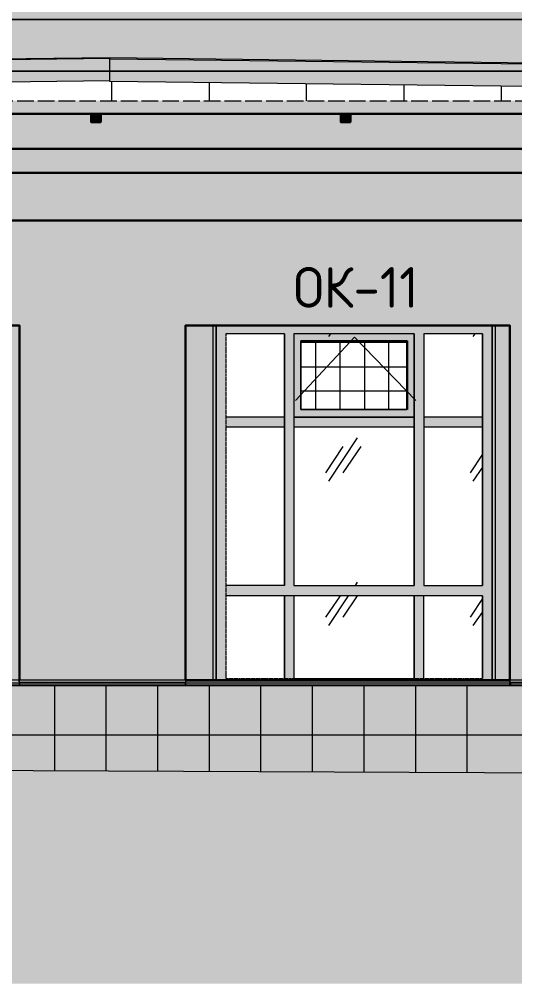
# Model space of a CAD drawing. Header units: millimetres. Extents: x -11345 to 411485, y -9810 to 73012.
# Drawn here: x 314128 to 317178, y -2693 to 3243 of the extents above; entities that cross this region are included whole.
import ezdxf

# ---------------------------------------------------------------- set-up
doc = ezdxf.new("R2010")
doc.units = ezdxf.units.MM
doc.linetypes.add('PDF_IMPORT', pattern=[1, 0.8, -0.2])
for name, color, linetype, true_color in [('PDF _Антураж', 7, 'Continuous', 0xb7c0ca), ('PDF _Крыша', 9, 'Continuous', 0x808080), ('PDF _Ограждение', 7, 'Continuous', 0x7f7f7f), ('PDF _Окна', 7, 'Continuous', 0x383e42), ('PDF _Стены штриховка поверхности', 7, 'Continuous', 0xcacbcc)]:
    doc.layers.add(name, color=color, linetype=linetype, true_color=true_color)
for name, color, linetype in [('PDF _Каркас', 7, 'Continuous'), ('PDF _Крыша штриховка', 7, 'Continuous'), ('PDF _Линии', 7, 'Continuous'), ('PDF _Стены наружные', 7, 'Continuous'), ('PDF _Текст', 7, 'Continuous'), ('PDF _Узлы', 7, 'Continuous')]:
    doc.layers.add(name, color=color, linetype=linetype)
doc.styles.add('PDF GOST Common', font='GOST_Common.ttf')

msp = doc.modelspace()

# ---------------------------------------------------------------- hatches: boundary and pattern name
at = {"layer": 'PDF _Антураж', "transparency": 33554687}
msp.add_hatch(color=256, dxfattribs=at).paths.add_polyline_path([(298603.49472, 3063.50144), (298734.71891, 3046.56929), (298738.95195, 3063.50144), (298738.95195, 3076.20056), (298726.25284, 3076.20056), (298730.48587, 3093.13271), (298946.37083, 3063.50144), (298942.13779, 3042.33625), (298950.60387, 3042.33625), (298954.83691, 3063.50144), (299132.62452, 3038.10321), (301592.0198, 3008.47194), (301668.21449, 3008.47194), (307865.38263, 2932.27725), (308034.70416, 2928.04422), (308034.70416, 2919.57814), (308085.50062, 2839.15041), (308098.19974, 2830.68433), (308102.43278, 2826.4513), (308115.13189, 2822.21826), (308119.36493, 2822.21826), (308144.76316, 2817.98522), (308174.39443, 2813.75218), (308178.62747, 2813.75218), (308204.0257, 2817.98522), (308208.25874, 2817.98522), (308233.65697, 2822.21826), (308237.89, 2822.21826), (308250.58912, 2826.4513), (308259.0552, 2830.68433), (308267.52127, 2839.15041), (308271.75431, 2839.15041), (308318.31773, 2919.57814), (308318.31773, 2923.81118), (308322.55077, 2923.81118), (308322.55077, 2932.27725), (314604.37968, 3008.47194), (314684.80741, 3008.47194), (317804.55667, 2970.3746), (321047.06405, 2928.04422), (321051.29708, 2928.04422), (321051.29708, 2919.57814), (321055.53012, 2915.3451), (321102.09354, 2839.15041), (321114.79266, 2830.68433), (321114.79266, 2826.4513), (321131.72481, 2822.21826), (321135.95785, 2822.21826), (321161.35608, 2817.98522), (321199.45343, 2813.75218), (321220.61862, 2817.98522), (321224.85166, 2817.98522), (321250.24989, 2822.21826), (321254.48292, 2822.21826), (321267.18204, 2826.4513), (321275.64812, 2830.68433), (321284.11419, 2839.15041), (321330.67761, 2915.3451), (321330.67761, 2928.04422), (321753.98145, 2970.3746), (321758.21449, 2961.90852), (321758.21449, 3300.55159), (321152.89, 3241.28905), (316454.21744, 3300.55159), (314629.77791, 3321.71678), (312830.73661, 3300.55159), (308195.55962, 3241.28905), (308136.29708, 3241.28905), (301697.84576, 3321.71678), (297401.31183, 3372.51324), (297418.24399, 3321.71678), (297447.87525, 3241.28905), (297452.10829, 3224.3569), (297443.64222, 3245.52209), (297447.87525, 3224.3569), (297452.10829, 3220.12386), (297718.78971, 3152.39525), (297752.65402, 3148.16221), (297735.72186, 3152.39525), (297602.38115, 3186.25955), (297752.65402, 3148.16221), (297960.07289, 3118.53094), (298163.25874, 3093.13271), (298167.49177, 3093.13271), (298180.19089, 3118.53094), (298383.37673, 3093.13271), (298493.43573, 3076.20056), (298506.13484, 3076.20056)])
at = {"layer": 'PDF _Антураж', "true_color": 0x7f7f7f, "transparency": 33554687}
h = msp.add_hatch(color=8, dxfattribs=at)
h.paths.add_polyline_path([(321690.48587, 2961.90852), (321330.67761, 2928.04422), (321330.67761, 2923.81118), (321333.32326, 2921.16553), (321284.11419, 2839.15041), (321271.41508, 2830.68433), (321271.41508, 2826.4513), (321250.24989, 2822.21826), (321241.78381, 2817.98522), (321254.48292, 2817.98522), (321258.71596, 2822.21826), (321275.64812, 2826.4513), (321275.64812, 2830.68433), (321288.34723, 2839.15041), (321292.58027, 2839.15041), (321334.48735, 2915.3451), (321334.91065, 2915.3451), (321334.91065, 2916.11474), (321339.14369, 2923.81118), (321339.14369, 2919.57814), (321292.58027, 2839.15041), (321292.58027, 2775.65484), (321296.81331, 2775.65484), (321292.58027, 2762.95572), (321292.58027, 2707.92622), (321288.34723, 2720.62534), (321288.34723, 2746.02357), (321284.11419, 2733.32445), (321284.11419, 2720.62534), (321288.34723, 2707.92622), (321288.34723, 2703.69318), (321279.88115, 2695.22711), (321275.64812, 2695.22711), (321267.18204, 2686.76103), (321275.64812, 2690.99407), (321279.88115, 2690.99407), (321288.34723, 2695.22711), (321292.58027, 2699.46014), (321326.44458, 2758.72268), (321330.67761, 2762.95572), (321334.91065, 2775.65484), (321339.14369, 2784.12091), (321428.0375, 2792.58699), (321758.21449, 2822.21826), (321758.21449, 2961.90852), (321753.98145, 2970.3746)])
h.paths.add_polyline_path([(321093.62747, 2839.15041), (321047.06405, 2919.57814), (321047.06405, 2923.81118)])
h.paths.add_polyline_path([(308271.75431, 2707.92622), (308263.28823, 2707.92622), (308259.0552, 2712.15926), (308254.82216, 2707.92622), (308250.58912, 2707.92622), (308246.35608, 2712.15926), (308246.35608, 2716.3923), (308259.0552, 2754.48964), (308267.52127, 2779.88787), (308284.45343, 2779.88787), (308275.98735, 2767.18876), (308275.98735, 2707.92622), (308271.75431, 2724.85838)], flags=0)
h.paths.add_polyline_path([(308242.12304, 2822.21826), (308259.0552, 2826.4513), (308263.28823, 2830.68433), (308275.98735, 2839.15041), (308259.0552, 2826.4513), (308240.00652, 2820.10174)], flags=0)
h.paths.add_polyline_path([(299263.84871, 3021.17106), (299251.14959, 2923.81118), (299249.03307, 2923.81118), (299251.14959, 2928.04422)], flags=0)
h.paths.add_polyline_path([(299191.88705, 3033.87017), (304900.4536, 2961.57323), (299953.83396, 3021.17106), (299907.27054, 3021.17106)], flags=0)
h.paths.add_polyline_path([(308048.49568, 2891.03927), (308030.47113, 2919.57814), (308030.47113, 2923.81118)], flags=0)
h.paths.add_polyline_path([(308081.26759, 2712.15926), (308085.50062, 2729.09141), (308085.50062, 2741.79053), (308081.26759, 2758.72268), (308081.26759, 2762.95572), (308077.03455, 2767.18876), (308072.80151, 2779.88787), (308089.73366, 2779.88787), (308093.9667, 2754.48964), (308106.66582, 2716.3923), (308098.19974, 2716.3923), (308093.9667, 2720.62534), (308093.9667, 2716.3923), (308089.73366, 2716.3923), (308085.50062, 2712.15926)], flags=0)
h.paths.add_polyline_path([(321110.55962, 2830.68433), (321102.09354, 2839.15041), (321051.29708, 2923.81118), (321051.29708, 2928.04422), (315171.60682, 3000.00587), (314684.80741, 3008.47194), (314206.47407, 3004.23891), (308322.55077, 2932.27725), (308322.55077, 2923.81118), (308809.35018, 2932.27725), (314684.80741, 3004.23891), (308322.55077, 2923.81118), (308318.31773, 2923.81118), (308267.52127, 2839.15041), (308254.82216, 2830.68433), (308254.82216, 2826.4513), (308233.65697, 2822.21826), (308225.19089, 2817.98522), (308233.65697, 2817.98522), (308211.08076, 2815.16319), (308216.72481, 2817.98522), (308199.79266, 2817.98522), (308174.39443, 2813.75218), (308157.46228, 2817.98522), (308140.53012, 2817.98522), (308144.76316, 2813.75218), (308115.13189, 2817.98522), (308093.9667, 2826.4513), (308110.89885, 2822.21826), (308119.36493, 2817.98522), (308132.06405, 2817.98522), (308115.13189, 2822.21826), (308102.43278, 2826.4513), (308093.9667, 2830.68433), (308085.50062, 2839.15041), (308034.70416, 2923.81118), (308034.70416, 2928.04422), (299640.58912, 3033.87017), (299174.9549, 3038.10321), (299158.02275, 3038.10321), (298954.83691, 3063.50144), (298950.60387, 3033.87017), (298950.60387, 3042.33625), (298944.01914, 3042.33625), (298946.37083, 3063.50144), (298747.41803, 3088.89967), (298730.48587, 3093.13271), (298730.48587, 3080.4336), (298726.25284, 3076.20056), (298738.95195, 3076.20056), (298738.95195, 3080.4336), (298743.18499, 3084.66663), (298730.48587, 2987.30675), (298734.71891, 2987.30675), (298912.50652, 2966.14156), (298933.67172, 2961.90852), (298933.67172, 2966.14156), (298937.90475, 2987.30675), (298939.49214, 3001.59326), (298942.13779, 3004.23891), (298946.06847, 3008.16958), (298937.90475, 2961.90852), (299149.55667, 2932.27725), (299179.18794, 2928.04422), (299179.18794, 2932.27725), (299180.2462, 2939.68507), (299179.18794, 2928.04422), (299246.91655, 2919.57814), (299399.30593, 2898.41295), (299399.30593, 2889.94687), (307992.37378, 2784.12091), (308030.47113, 2784.12091), (308030.47113, 2779.88787), (308038.9372, 2767.18876), (308038.9372, 2762.95572), (308060.10239, 2729.09141), (308081.26759, 2699.46014), (308093.9667, 2686.76103), (308098.19974, 2686.76103), (308115.13189, 2682.52799), (308119.36493, 2678.29495), (308136.29708, 2674.06191), (308216.72481, 2674.06191), (308242.12304, 2682.52799), (308254.82216, 2686.76103), (308259.0552, 2686.76103), (308271.75431, 2699.46014), (308275.98735, 2699.46014), (308301.38558, 2741.79053), (308305.61862, 2754.48964), (308314.08469, 2767.18876), (308322.55077, 2779.88787), (308322.55077, 2784.12091), (308424.14369, 2784.12091), (314684.80741, 2864.54864), (314684.80741, 2860.3156), (320920.07289, 2784.12091), (321047.06405, 2784.12091), (321047.06405, 2775.65484), (321055.53012, 2762.95572), (321063.9962, 2750.25661), (321089.39443, 2707.92622), (321093.62747, 2699.46014), (321093.62747, 2707.92622), (321097.86051, 2707.92622), (321097.86051, 2746.02357), (321093.62747, 2750.25661), (321093.62747, 2762.95572), (321085.16139, 2775.65484), (321110.55962, 2775.65484), (321131.72481, 2716.3923), (321135.95785, 2712.15926), (321161.35608, 2674.06191), (321224.85166, 2674.06191), (321250.24989, 2712.15926), (321254.48292, 2716.3923), (321275.64812, 2775.65484), (321292.58027, 2775.65484), (321288.34723, 2813.75218), (321288.34723, 2839.15041), (321275.64812, 2826.4513), (321254.48292, 2817.98522), (321224.85166, 2813.75218), (321233.31773, 2817.98522), (321224.85166, 2817.98522), (321190.98735, 2813.75218), (321165.58912, 2817.98522), (321152.89, 2817.98522), (321161.35608, 2813.75218), (321131.72481, 2817.98522), (321110.55962, 2826.4513), (321123.25874, 2822.21826), (321135.95785, 2817.98522), (321148.65697, 2817.98522), (321131.72481, 2822.21826), (321119.0257, 2826.4513)], flags=0)
h.paths.add_polyline_path([(298692.38853, 3046.56929), (298692.38853, 3021.17106), (298726.25284, 3016.93802), (298730.48587, 3016.93802), (298734.71891, 3021.17106), (298734.71891, 3042.33625)])
at = {"layer": 'PDF _Каркас', "true_color": 0x7f7f7f, "transparency": 33554559}
for points in [[(314629.77791, 2661.3628), (314570.51537, 2661.3628), (314570.51537, 2610.56634), (314629.77791, 2610.56634)], [(316166.37083, 2661.3628), (316107.10829, 2661.3628), (316107.10829, 2610.56634), (316166.37083, 2610.56634)]]:
    msp.add_hatch(color=8, dxfattribs=at).paths.add_polyline_path(points)
at = {"layer": 'PDF _Крыша', "transparency": 33554559}
msp.add_hatch(color=256, dxfattribs=at).paths.add_polyline_path([(321072.46228, 2741.79053), (308301.38558, 2741.79053), (308275.98735, 2703.69318), (308271.75431, 2699.46014), (308271.75431, 2695.22711), (308259.0552, 2661.3628), (321110.55962, 2661.3628), (321097.86051, 2695.22711), (321093.62747, 2699.46014), (321093.62747, 2703.69318)])
at = {"layer": 'PDF _Ограждение', "true_color": 0x373f43, "transparency": 33554559}
h = msp.add_hatch(color=149, dxfattribs=at)
h.paths.add_polyline_path([(308225.19089, -860.52511), (321144.42393, -860.52511), (321144.42393, -843.59295), (320183.52422, -843.59295), (321140.19089, -839.35991), (321140.19089, -822.42776), (320179.29118, -822.42776), (320179.29118, -830.89384), (318181.29708, -830.89384), (318181.29708, -822.42776), (317148.43573, -822.42776), (317148.43573, -830.89384), (315150.44163, -830.89384), (315150.44163, -822.42776), (314130.27938, -822.42776), (314130.27938, -843.59295), (314126.04635, -835.12688), (314126.04635, -830.89384), (312132.28528, -830.89384), (312132.28528, -835.12688), (312128.05225, -835.12688), (312128.05225, -822.42776), (311069.79266, -822.42776), (311069.79266, -835.12688), (311065.55962, -830.89384), (309067.56552, -830.89384), (309067.56552, -822.42776), (308225.19089, -822.42776), (308225.19089, -843.59295), (308220.95785, -843.59295), (308225.19089, -856.29207), (308220.95785, -856.29207)])
h.paths.add_polyline_path([(315150.44163, -852.05903), (315150.44163, -856.29207), (314164.14369, -856.29207)], flags=0)
h.paths.add_polyline_path([(317152.66877, -843.59295), (317152.66877, -856.29207), (317148.43573, -843.59295)], flags=0)
at = {"layer": 'PDF _Ограждение', "transparency": 33554559}
msp.add_hatch(color=256, dxfattribs=at).paths.add_polyline_path([(317148.43573, -822.42776), (315150.44163, -822.42776), (315150.44163, -830.89384), (317148.43573, -830.89384)])
at = {"layer": 'PDF _Окна', "transparency": 33554687}
h = msp.add_hatch(color=256, dxfattribs=at)
h.paths.add_polyline_path([(315819.26169, 794.59289), (315819.26169, 1306.79053), (316560.0434, 1306.79053), (316560.0434, 794.59289)])
h.paths.add_polyline_path([(316619.30593, 794.59289), (316619.30593, 1306.79053), (316979.11419, 1306.79053), (316979.11419, 794.59289)], flags=0)
h.paths.add_polyline_path([(315759.99915, 735.33035), (315759.99915, -242.50151), (315400.19089, -242.50151), (315400.19089, 735.33035)], flags=0)
h.paths.add_polyline_path([(315759.99915, 794.59289), (315400.19089, 794.59289), (315400.19089, 1306.79053), (315759.99915, 1306.79053)], flags=0)
h.paths.add_polyline_path([(315819.26169, 735.33035), (316560.0434, 735.33035), (316560.0434, -242.50151), (315819.26169, -242.50151)], flags=0)
h.paths.add_polyline_path([(317059.54192, 1357.58699), (315319.76316, 1357.58699), (315319.76316, -822.42776), (317059.54192, -822.42776)], flags=0)
h.paths.add_polyline_path([(316619.30593, 735.33035), (316979.11419, 735.33035), (316979.11419, -242.50151), (316619.30593, -242.50151)], flags=0)
h.paths.add_polyline_path([(315400.19089, -813.96168), (315400.19089, -305.99708), (315759.99915, -305.99708), (315759.99915, -813.96168)], flags=0)
h.paths.add_polyline_path([(316979.11419, -305.99708), (316979.11419, -813.96168), (316619.30593, -813.96168), (316619.30593, -305.99708)], flags=0)
h.paths.add_polyline_path([(315819.26169, -813.96168), (315819.26169, -305.99708), (316560.0434, -305.99708), (316560.0434, -813.96168)], flags=0)
at = {"layer": 'PDF _Стены штриховка поверхности', "transparency": 33554687}
msp.add_hatch(color=256, dxfattribs=at).paths.add_polyline_path([(309067.56552, 1357.58699), (309071.79856, -822.42776), (309198.78971, -822.42776), (309198.78971, 1357.58699), (310951.26759, 1357.58699), (310938.56847, 1353.35395), (310938.56847, -822.42776), (311065.55962, -822.42776), (311065.55962, -830.89384), (311069.79266, -835.12688), (311069.79266, -822.42776), (312128.05225, -822.42776), (312128.05225, 1357.58699), (312132.28528, 1357.58699), (312132.28528, -822.42776), (312280.44163, -822.42776), (312280.44163, 1357.58699), (314130.27938, 1357.58699), (314020.22039, 1353.35395), (314020.22039, -822.42776), (314126.04635, -822.42776), (314126.04635, -830.89384), (314130.27938, -839.35991), (314130.27938, -822.42776), (315319.76316, -822.42776), (315319.76316, 1357.58699), (317148.43573, 1357.58699), (317059.54192, 1353.35395), (317059.54192, -822.42776), (318329.45343, -822.42776), (318329.45343, 1357.58699), (320179.29118, 1357.58699), (320069.23219, 1353.35395), (320069.23219, -822.42776), (321140.19089, -822.42776), (321140.19089, 2542.83773), (321144.42393, 2542.83773), (321144.42393, 2589.40115), (321140.19089, 2593.63419), (321135.95785, 2610.56634), (321110.55962, 2661.3628), (320848.11124, 2661.3628), (320848.11124, 2610.56634), (320784.61567, 2610.56634), (320784.61567, 2661.3628), (319307.28528, 2661.3628), (319307.28528, 2610.56634), (319248.02275, 2610.56634), (319248.02275, 2661.3628), (317707.19679, 2661.3628), (317707.19679, 2610.56634), (317647.93425, 2610.56634), (317647.93425, 2661.3628), (316166.37083, 2661.3628), (316166.37083, 2610.56634), (316107.10829, 2610.56634), (316107.10829, 2661.3628), (314629.77791, 2661.3628), (314629.77791, 2610.56634), (314570.51537, 2610.56634), (314570.51537, 2661.3628), (313067.78676, 2661.3628), (313067.78676, 2610.56634), (313004.29118, 2610.56634), (313004.29118, 2661.3628), (311514.26169, 2661.3628), (311514.26169, 2610.56634), (311454.99915, 2610.56634), (311454.99915, 2661.3628), (309977.66877, 2661.3628), (309977.66877, 2610.56634), (309914.17319, 2610.56634), (309914.17319, 2661.3628), (308483.40623, 2661.3628), (308483.40623, 2610.56634), (308424.14369, 2610.56634), (308424.14369, 2661.3628), (308259.0552, 2661.3628), (308233.65697, 2610.56634), (308225.19089, 2593.63419), (308225.19089, 2542.83773), (308229.42393, 2542.83773), (308229.42393, 2297.3215), (308225.19089, 2297.3215), (308225.19089, -822.42776), (309067.56552, -822.42776)])
at = {"layer": 'PDF _Стены штриховка поверхности', "true_color": 0x3a3a3a, "transparency": 33554687}
msp.add_hatch(color=250, dxfattribs=at).paths.add_polyline_path([(321656.62157, -860.52511), (321237.55077, -860.52511), (321237.55077, -957.88499), (321241.78381, -957.88499), (321237.55077, -983.28322), (321241.78381, -1169.53691), (321233.31773, -1194.93514), (321224.85166, -1203.40121), (321216.38558, -1211.86729), (321199.45343, -1216.10033), (321190.98735, -1220.33337), (321182.52127, -1216.10033), (321178.28823, -1216.10033), (321165.58912, -1211.86729), (321157.12304, -1203.40121), (321148.65697, -1194.93514), (321140.19089, -1182.23602), (321140.19089, -860.52511), (308225.19089, -860.52511), (308225.19089, -1063.71095), (308220.95785, -1072.17702), (308212.49177, -1080.6431), (308199.79266, -1089.10918), (308191.32658, -1093.34221), (308178.62747, -1097.57525), (308161.69531, -1093.34221), (308153.22924, -1089.10918), (308140.53012, -1080.6431), (308132.06405, -1072.17702), (308127.83101, -1059.47791), (308127.83101, -919.78764), (308123.59797, -860.52511), (300203.58322, -860.52511), (300203.58322, -995.98233), (300317.87525, -995.98233), (300317.87525, -1321.92629), (321622.75726, -1415.05313), (321643.92245, -1415.05313), (321643.92245, -1144.13868), (321656.62157, -1144.13868)])
at = {"layer": 'PDF _Узлы', "true_color": 0x414345, "transparency": 33554687}
h = msp.add_hatch(color=250, dxfattribs=at)
h.paths.add_polyline_path([(316560.0434, 794.59289), (316560.0434, 1306.79053), (315819.26169, 1306.79053), (315819.26169, 794.59289)])
h.paths.add_polyline_path([(316517.71301, 841.15631), (315861.59207, 841.15631), (315861.59207, 1264.46014), (316517.71301, 1264.46014)], flags=0)
at = {"layer": 'PDF _Узлы', "true_color": 0xffffff, "transparency": 33554687}
msp.add_hatch(color=7, dxfattribs=at).paths.add_polyline_path([(321622.75726, -1415.05313), (300317.87525, -1321.92629), (300317.87525, -1707.13278), (298916.73956, -1707.13278), (298916.73956, -1774.86139), (289929.99915, -1889.15342), (289929.99915, -1939.94988), (289477.06405, -1939.94988), (289477.06405, -2693.43071), (325254.70416, -2693.43071), (325254.70416, -1558.97643), (323205.9136, -1453.15047), (321622.75726, -1453.15047)])

# ---------------------------------------------------------------- linework, layer by layer
at = {"layer": 'PDF _Антураж', "lineweight": 0}
msp.add_lwpolyline([(321758.21449, 3241.28905), (308195.55962, 3241.28905), (321758.21449, 3241.28905)], dxfattribs=at)
at = {"layer": 'PDF _Антураж', "color": 7, "lineweight": 18}
for points in [[(308275.98735, 2779.88787), (308275.98735, 2839.15041), (308322.55077, 2923.81118), (314684.80741, 3004.23891), (314684.80741, 3008.47194), (321051.29708, 2928.04422)], [(308322.55077, 2932.27725), (314684.80741, 3008.47194), (314684.80741, 3004.23891), (314684.80741, 3000.00587)], [(321047.06405, 2784.12091), (314684.80741, 2860.3156), (314684.80741, 3000.00587), (321051.29708, 2923.81118)], [(314684.80741, 2864.54864), (308322.55077, 2784.12091)]]:
    msp.add_lwpolyline(points, dxfattribs=at)
at = {"layer": 'PDF _Антураж', "color": 8, "lineweight": 0, "true_color": 0x7f7f7f}
for points in [[(314684.80741, 2923.81118), (308322.55077, 2923.81118), (314684.80741, 2923.81118)], [(314684.80741, 2923.81118), (308322.55077, 2923.81118), (314684.80741, 2923.81118)], [(321051.29708, 2923.81118), (314684.80741, 2923.81118), (321051.29708, 2923.81118)], [(321051.29708, 2923.81118), (314684.80741, 2923.81118), (321051.29708, 2923.81118)]]:
    msp.add_lwpolyline(points, dxfattribs=at)
at = {"layer": 'PDF _Крыша', "color": 7, "linetype": 'PDF_IMPORT', "lineweight": 9, "ltscale": 127.715274}
msp.add_lwpolyline([(298916.73956, 2741.79053), (321758.21449, 2741.79053)], dxfattribs=at)
at = {"layer": 'PDF _Крыша штриховка', "lineweight": 9}
for points in [[(314697.50652, 2741.79053), (314697.50652, 2860.3156)], [(315298.59797, 2741.79053), (315298.59797, 2856.08256)], [(315895.45638, 2741.79053), (315895.45638, 2847.61649)], [(316496.54782, 2741.79053), (316496.54782, 2839.15041)], [(317097.63927, 2741.79053), (317097.63927, 2830.68433)]]:
    msp.add_lwpolyline(points, dxfattribs=at)
at = {"layer": 'PDF _Линии', "lineweight": 30, "ltscale": 128.51958}
msp.add_lwpolyline([(321758.21449, 2661.3628), (298916.73956, 2661.3628)], dxfattribs=at)
at = {"layer": 'PDF _Линии', "lineweight": 30}
for points in [[(314570.51537, 2661.3628), (314570.51537, 2610.56634), (314629.77791, 2610.56634), (314629.77791, 2661.3628)], [(316107.10829, 2661.3628), (316107.10829, 2610.56634), (316166.37083, 2610.56634), (316166.37083, 2661.3628)], [(314130.27938, -822.42776), (314130.27938, 1357.58699), (312128.05225, 1357.58699), (312128.05225, -839.35991)], [(317148.43573, -822.42776), (317148.43573, 1357.58699), (315150.44163, 1357.58699), (315150.44163, -822.42776)]]:
    msp.add_lwpolyline(points, dxfattribs=at)
at = {"layer": 'PDF _Линии', "lineweight": 30, "ltscale": 129.154558}
for points in [[(321593.12599, 2445.47784), (298916.73956, 2445.47784)], [(298916.73956, 2297.3215), (321593.12599, 2297.3215), (321593.12599, 925.81708)], [(298916.73956, 2005.24186), (321491.53307, 2005.24186)]]:
    msp.add_lwpolyline(points, dxfattribs=at)
at = {"layer": 'PDF _Линии', "lineweight": 9}
for points in [[(315819.26169, 1306.79053), (315819.26169, 794.59289), (316560.0434, 794.59289), (316560.0434, 1306.79053)], [(316513.47997, 1264.46014), (315861.59207, 1264.46014), (315861.59207, 841.15631), (316513.47997, 841.15631)], [(315861.59207, 841.15631), (315861.59207, 1264.46014), (316517.71301, 1264.46014), (316517.71301, 841.15631)]]:
    msp.add_lwpolyline(points, close=True, dxfattribs=at)
at = {"layer": 'PDF _Линии', "lineweight": 9, "ltscale": 1.945885}
msp.add_lwpolyline([(316568.50947, 896.18581), (316191.76906, 1285.62534), (315827.72776, 896.18581)], dxfattribs=at)
at = {"layer": 'PDF _Линии', "lineweight": 9}
msp.add_lwpolyline([(325254.70416, -1558.97643), (323227.07879, -1453.15047), (321622.75726, -1453.15047), (321622.75726, -1415.05313), (300317.87525, -1321.92629)], dxfattribs=at)
at = {"layer": 'PDF _Ограждение', "color": 7, "lineweight": 9}
for points in [[(312132.28528, -822.42776), (314126.04635, -822.42776), (314126.04635, -830.89384), (314130.27938, -843.59295), (314130.27938, -856.29207), (314130.27938, -860.52511), (312128.05225, -860.52511), (312128.05225, -856.29207), (312128.05225, -843.59295), (312128.05225, -839.35991), (311069.79266, -839.35991), (311069.79266, -843.59295), (311069.79266, -856.29207), (311069.79266, -860.52511), (309067.56552, -860.52511), (309067.56552, -856.29207), (309067.56552, -843.59295), (309067.56552, -839.35991), (308225.19089, -839.35991)], [(317148.43573, -822.42776), (315150.44163, -822.42776), (315150.44163, -839.35991), (315150.44163, -843.59295), (315150.44163, -856.29207), (315150.44163, -860.52511), (314130.27938, -860.52511), (314130.27938, -856.29207), (314130.27938, -843.59295), (314130.27938, -839.35991), (314130.27938, -822.42776), (315150.44163, -822.42776)], [(317148.43573, -830.89384), (315150.44163, -830.89384)], [(320179.29118, -822.42776), (318181.29708, -822.42776), (318181.29708, -839.35991), (318181.29708, -843.59295), (318181.29708, -856.29207), (318181.29708, -860.52511), (317148.43573, -860.52511), (317148.43573, -856.29207), (317148.43573, -843.59295), (317148.43573, -839.35991), (317148.43573, -822.42776), (318181.29708, -822.42776)], [(317152.66877, -843.59295), (315150.44163, -843.59295), (314130.27938, -843.59295), (312128.05225, -843.59295), (311069.79266, -843.59295), (309067.56552, -843.59295), (308220.95785, -843.59295)], [(312128.05225, -856.29207), (314130.27938, -856.29207), (312128.05225, -856.29207)], [(317148.43573, -835.12688), (317152.66877, -843.59295), (317152.66877, -856.29207), (317152.66877, -860.52511), (315150.44163, -860.52511), (315150.44163, -856.29207), (315150.44163, -843.59295), (315150.44163, -839.35991), (314130.27938, -839.35991)], [(314130.27938, -856.29207), (315150.44163, -856.29207), (314130.27938, -856.29207)], [(315150.44163, -856.29207), (317152.66877, -856.29207), (315150.44163, -856.29207)], [(320183.52422, -839.35991), (320183.52422, -843.59295), (320183.52422, -856.29207), (320183.52422, -860.52511), (318181.29708, -860.52511), (318181.29708, -856.29207), (318181.29708, -843.59295), (318181.29708, -839.35991), (317148.43573, -839.35991)], [(320183.52422, -843.59295), (318181.29708, -843.59295), (317148.43573, -843.59295)], [(317148.43573, -856.29207), (318181.29708, -856.29207), (317148.43573, -856.29207)]]:
    msp.add_lwpolyline(points, dxfattribs=at)
at = {"layer": 'PDF _Ограждение', "color": 149, "lineweight": 0, "true_color": 0x373f43}
for points in [[(314130.27938, -856.29207), (312128.05225, -856.29207), (314130.27938, -856.29207)], [(314130.27938, -856.29207), (315150.44163, -856.29207), (314130.27938, -856.29207)], [(317152.66877, -856.29207), (315150.44163, -856.29207), (317152.66877, -856.29207)], [(315150.44163, -856.29207), (317152.66877, -856.29207), (315150.44163, -856.29207)], [(315150.44163, -856.29207), (315150.44163, -856.29207), (315150.44163, -856.29207)]]:
    msp.add_lwpolyline(points, dxfattribs=at)
at = {"layer": 'PDF _Окна', "color": 7, "lineweight": 9}
for points in [[(315319.76316, 1357.58699), (315319.76316, -822.42776)], [(315759.99915, 1306.79053), (315400.19089, 1306.79053)], [(316560.0434, 1306.79053), (315819.26169, 1306.79053), (315819.26169, -242.50151), (316560.0434, -242.50151)], [(316043.61272, 1306.79053), (316030.9136, 1289.85838)], [(316979.11419, 1306.79053), (316979.11419, -242.50151), (316979.11419, 1306.79053), (316619.30593, 1306.79053), (316619.30593, -242.50151), (316979.11419, -242.50151)], [(316932.55077, 1306.79053), (316919.85166, 1289.85838)], [(317059.54192, -822.42776), (317059.54192, 1357.58699)], [(315400.19089, 735.33035), (315759.99915, 735.33035), (315759.99915, 794.59289), (315400.19089, 794.59289)], [(315819.26169, 735.33035), (316560.0434, 735.33035), (316560.0434, 794.59289), (315819.26169, 794.59289)], [(316619.30593, 735.33035), (316979.11419, 735.33035), (316979.11419, 794.59289), (316619.30593, 794.59289)], [(316208.70121, 667.60174), (316030.9136, 400.92032)], [(316119.80741, 612.57224), (316013.98145, 451.71678)], [(316229.86641, 612.57224), (316119.80741, 451.71678)], [(316979.11419, 566.00882), (316902.9195, 451.71678)], [(316979.11419, 485.58109), (316919.85166, 400.92032)], [(316208.70121, -221.33632), (316196.0021, -242.50151)], [(315759.99915, -242.50151), (315400.19089, -242.50151)], [(315819.26169, -305.99708), (315819.26169, -813.96168), (316560.0434, -813.96168)], [(316102.87525, -305.99708), (316013.98145, -437.22127)], [(316153.67172, -305.99708), (316030.9136, -488.01773)], [(316208.70121, -305.99708), (316119.80741, -437.22127)], [(316619.30593, -813.96168), (316619.30593, -305.99708)], [(316979.11419, -322.92924), (316902.9195, -437.22127)], [(316979.11419, -403.35696), (316919.85166, -488.01773)]]:
    msp.add_lwpolyline(points, dxfattribs=at)
for points in [[(315340.92835, 1357.58699), (315340.92835, -822.42776)], [(315759.99915, 1306.79053), (315759.99915, -242.50151)], [(316560.0434, 1306.79053), (316560.0434, -242.50151)], [(317038.37673, -822.42776), (317038.37673, 1357.58699)], [(315759.99915, -305.99708), (315759.99915, -813.96168)], [(316560.0434, -305.99708), (316560.0434, -813.96168)], [(316979.11419, -305.99708), (316979.11419, -813.96168)]]:
    msp.add_lwpolyline(points, close=True, dxfattribs=at)
at = {"layer": 'PDF _Окна', "color": 7, "linetype": 'PDF_IMPORT', "lineweight": 9, "ltscale": 15.493467}
msp.add_lwpolyline([(315400.19089, 1306.79053), (315400.19089, -813.96168), (316979.11419, -813.96168)], dxfattribs=at)
at = {"layer": 'PDF _Окна', "lineweight": 0}
for points in [[(315759.99915, -242.50151), (315759.99915, -242.50151), (315759.99915, -242.50151)], [(316979.11419, -242.50151), (316979.11419, -242.50151), (316979.11419, -242.50151)]]:
    msp.add_lwpolyline(points, close=True, dxfattribs=at)
at = {"layer": 'PDF _Окна', "color": 7, "linetype": 'PDF_IMPORT', "lineweight": 9, "ltscale": 7.408079}
msp.add_lwpolyline([(316979.11419, -305.99708), (315400.19089, -305.99708)], dxfattribs=at)
at = {"layer": 'PDF _Стены наружные', "lineweight": 18}
msp.add_lwpolyline([(314130.27938, 1357.58699), (314130.27938, -822.42776)], close=True, dxfattribs=at)
for points in [[(314130.27938, 1357.58699), (314130.27938, -822.42776)], [(317148.43573, 1357.58699), (317148.43573, -835.12688), (317148.43573, 1357.58699), (317148.43573, -822.42776)]]:
    msp.add_lwpolyline(points, dxfattribs=at)
at = {"layer": 'PDF _Стены наружные', "color": 31, "lineweight": 0, "true_color": 0xf4cc95}
msp.add_lwpolyline([(317148.43573, -822.42776), (317148.43573, -822.42776), (317148.43573, -822.42776)], dxfattribs=at)
msp.add_lwpolyline([(317148.43573, -822.42776), (317148.43573, -822.42776), (317148.43573, -822.42776)], dxfattribs=at)
at = {"layer": 'PDF _Стены наружные', "color": 31, "true_color": 0xf4cc95, "transparency": 33554559}
for points in [[(317148.43573, 1357.58699), (317148.43573, -822.42776), (317148.43573, -822.42776)], [(317148.43573, -822.42776), (317148.43573, -822.42776), (317148.43573, 1357.58699)], [(317148.43573, -822.42776), (317148.43573, -835.12688), (317148.43573, -835.12688)], [(317148.43573, -835.12688), (317148.43573, -835.12688), (317148.43573, -822.42776)]]:
    msp.add_solid(points, dxfattribs=at)
at = {"layer": 'PDF _Стены наружные', "color": 254, "true_color": 0xe2e2e2, "transparency": 33554559}
msp.add_solid([(314130.27938, -733.53396), (314130.27938, -822.42776), (314130.27938, -822.42776)], dxfattribs=at)
at = {"layer": 'PDF _Стены штриховка поверхности', "color": 7, "lineweight": 9}
for points in [[(314346.16434, -1381.18882), (314346.16434, -860.52511)], [(314663.64222, -1385.42186), (314663.64222, -860.52511)], [(314981.12009, -1385.42186), (314981.12009, -860.52511)], [(315298.59797, -1385.42186), (315298.59797, -860.52511)], [(315616.07584, -1389.6549), (315616.07584, -860.52511)], [(315933.55372, -1389.6549), (315933.55372, -860.52511)], [(316251.0316, -1389.6549), (316251.0316, -860.52511)], [(316568.50947, -1393.88794), (316568.50947, -860.52511)], [(316885.98735, -1393.88794), (316885.98735, -860.52511)], [(300317.87525, -1161.07083), (321140.19089, -1161.07083)]]:
    msp.add_lwpolyline(points, dxfattribs=at)
at = {"layer": 'PDF _Узлы', "color": 251, "lineweight": 9, "true_color": 0x494949}
for points in [[(315861.59207, 1255.99407), (316513.47997, 1255.99407)], [(315954.71891, 841.15631), (315954.71891, 1264.46014)], [(316102.87525, 841.15631), (316102.87525, 1264.46014)], [(316255.26464, 841.15631), (316255.26464, 1264.46014)], [(316403.42098, 841.15631), (316403.42098, 1264.46014)], [(315861.59207, 1103.60469), (316513.47997, 1103.60469)], [(315861.59207, 955.44835), (316513.47997, 955.44835)]]:
    msp.add_lwpolyline(points, dxfattribs=at)

# ---------------------------------------------------------------- texts
at = {"layer": 'PDF _Текст', "insert": (315816.26669, 1592.69071), "char_height": 250.014254, "attachment_point": 4, "style": 'PDF GOST Common'}
msp.add_mtext('ОК-11', dxfattribs=at)

doc.saveas('drawing.dxf')
